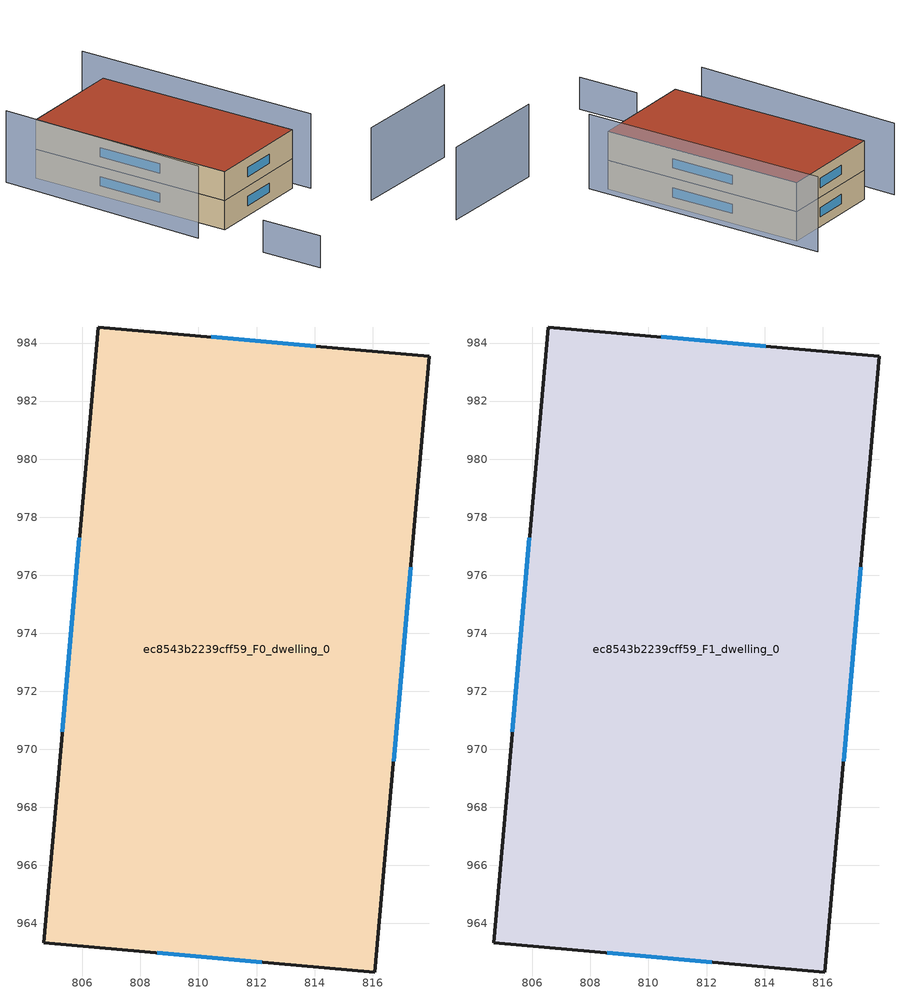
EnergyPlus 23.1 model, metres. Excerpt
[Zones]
ec8543b2239cff59_F0_dwelling_0
 floor ground (EU_floor_Construction): 817.95,983.55 816.08,962.32 804.67,963.33 806.54,984.55 z0
 wall outside (EU_wall_Construction): 816.08,962.32 817.95,983.55 806.54,984.55 804.67,963.33 816.08,962.32 z0:3
 window (EU_Window_Construction): 816.72,969.59 817.31,976.28 / 808.58,962.98 812.17,962.67 / 805.9,977.29 805.31,970.6 / 814.04,983.89 810.45,984.21 z1.03:1.97
ec8543b2239cff59_F1_dwelling_0
 floor to ec8543b2239cff59_F0_dwelling_0 (EU_floor_Construction): 817.95,983.55 816.08,962.32 804.67,963.33 806.54,984.55 z3
 wall outside (EU_wall_Construction): 816.08,962.32 817.95,983.55 806.54,984.55 804.67,963.33 816.08,962.32 z3:6
 window (EU_Window_Construction): 816.72,969.59 817.31,976.28 / 808.58,962.98 812.17,962.67 / 805.9,977.29 805.31,970.6 / 814.04,983.89 810.45,984.21 z4.03:4.97
 roof outside (EU_roof_Construction): 816.08,962.32 817.95,983.55 806.54,984.55 804.67,963.33 z6
shading: 817.17,954.45 829.04,953.15 z0:7.5; 801.92,957.71 801.38,951.29 z0:3.3; 816.85,960.77 819.11,986.43 z0:7.7; 804.36,986.52 801.89,964.61 z0:7.4
[Building]
EU S2 Campaign: North Axis=0; Terrain=City; Solar Distribution=FullExterior
[Site:Location]
Cape.Town.Intl.AP: Latitude=-33.965; Longitude=18.602; Time Zone=2; Elevation=46
[SizingPeriod:WeatherFileDays]
AnnualSizingPeriod: Begin Month=1; Begin Day of Month=1; End Month=12; End Day of Month=31; Day of Week for Start Day=Monday; Use Weather File Daylight Saving Period=No; Use Weather File Rain and Snow Indicators=No
[MATERIAL]
EU_InternalMass_Material: Roughness=MediumRough; Thickness=0.1; Conductivity=1; Density=1800; Specific Heat=900; Thermal Absorptance=0.9; Solar Absorptance=0.7; Visible Absorptance=0.7
[MATERIAL:NOMASS] Roughness=MediumRough; Thermal Absorptance=0.9; Solar Absorptance=0.7; Visible Absorptance=0.7
Name | Thermal Resistance
EU_wall_NoMass | 0.493876
EU_roof_NoMass | 0.449382
EU_floor_NoMass | 1.25
[WINDOWMATERIAL:SIMPLEGLAZINGSYSTEM]
EU_Window_SimpleGlazing: UFactor=4.4; Solar Heat Gain Coefficient=0.85; Visible Transmittance=0.85
[CONSTRUCTION]
EU_wall_Construction: EU_wall_NoMass
EU_roof_Construction: EU_roof_NoMass
EU_floor_Construction: EU_floor_NoMass
EU_Window_Construction: EU_Window_SimpleGlazing
EU_InternalMass_Construction: EU_InternalMass_Material
[ZONE] Type=1; Multiplier=1; Ceiling Height=autocalculate; Volume=732.523; Floor Area=autocalculate; Part of Total Floor Area=Yes
ec8543b2239cff59_F0_dwelling_0; ec8543b2239cff59_F1_dwelling_0
[INTERNALMASS] Construction=EU_InternalMass_Construction; Surface Area=244.174
Name | Zone or ZoneList
ec8543b2239cff59_F0_dwelling_0_EU_InternalMass | ec8543b2239cff59_F0_dwelling_0
ec8543b2239cff59_F1_dwelling_0_EU_InternalMass | ec8543b2239cff59_F1_dwelling_0
[OTHEREQUIPMENT] Fuel Type=Electricity; Design Level Calculation Method=Watts/Area; Power per Zone Floor Area=1; Fraction Latent=0; Fraction Radiant=0; Fraction Lost=0; Carbon Dioxide Generation Rate=0; EndUse Subcategory=EU_Step8_InternalGains
Name | Zone or ZoneList or Space or SpaceList | Schedule
EU_Step8_InternalGain_ec8543b2239cff59_F0_dwelling_0_f000 | ec8543b2239cff59_F0_dwelling_0 | EU_Step8_GainSchedule_ec8543b2239cff59_F0_dwelling_0_f000
EU_Step8_InternalGain_ec8543b2239cff59_F1_dwelling_0_f000 | ec8543b2239cff59_F1_dwelling_0 | EU_Step8_GainSchedule_ec8543b2239cff59_F1_dwelling_0_f000
[ZONEVENTILATION:DESIGNFLOWRATE] Schedule=EU_AlwaysOn; Design Flow Rate Calculation Method=AirChanges/Hour; Air Changes per Hour=0.64; Ventilation Type=Natural; Fan Pressure Rise=0; Fan Total Efficiency=1; Constant Term Coefficient=1; Temperature Term Coefficient=0; Velocity Term Coefficient=0; Velocity Squared Term Coefficient=0; Minimum Indoor Temperature=-100; Maximum Indoor Temperature=100; Delta Temperature=-100; Minimum Outdoor Temperature=-100; Maximum Outdoor Temperature=100; Maximum Wind Speed=40
Name | Zone or ZoneList or Space or SpaceList
EU_ConstantAir_ec8543b2239cff59_F0_dwelling_0 | ec8543b2239cff59_F0_dwelling_0
EU_ConstantAir_ec8543b2239cff59_F1_dwelling_0 | ec8543b2239cff59_F1_dwelling_0
[HVACTEMPLATE:THERMOSTAT] Constant Heating Setpoint=20; Constant Cooling Setpoint=50
EU_HeatOnly_ec8543b2239cff59_F0_dwelling_0; EU_HeatOnly_ec8543b2239cff59_F1_dwelling_0
[HVACTEMPLATE:ZONE:IDEALLOADSAIRSYSTEM] System Availability Schedule=EU_AlwaysOn; Maximum Heating Supply Air Temperature=50; Minimum Cooling Supply Air Temperature=13; Maximum Heating Supply Air Humidity Ratio=0.0156; Minimum Cooling Supply Air Humidity Ratio=0.0077; Heating Limit=NoLimit; Cooling Limit=NoLimit; Heating Availability Schedule=EU_AlwaysOn; Cooling Availability Schedule=EU_CoolingOff; Dehumidification Control Type=ConstantSensibleHeatRatio; Cooling Sensible Heat Ratio=0.7; Dehumidification Setpoint=60; Humidification Control Type=None; Humidification Setpoint=30; Outdoor Air Method=None; Outdoor Air Flow Rate per Person=0.00944; Outdoor Air Flow Rate per Zone Floor Area=0; Outdoor Air Flow Rate per Zone=0; Demand Controlled Ventilation Type=None; Outdoor Air Economizer Type=NoEconomizer; Heat Recovery Type=None; Sensible Heat Recovery Effectiveness=0.7; Latent Heat Recovery Effectiveness=0.65
Name | Template Thermostat
ec8543b2239cff59_F0_dwelling_0 | EU_HeatOnly_ec8543b2239cff59_F0_dwelling_0
ec8543b2239cff59_F1_dwelling_0 | EU_HeatOnly_ec8543b2239cff59_F1_dwelling_0
[SIZING:ZONE] Zone Cooling Design Supply Air Temperature Input Method=SupplyAirTemperature; Zone Cooling Design Supply Air Temperature=13; Zone Heating Design Supply Air Temperature Input Method=SupplyAirTemperature; Zone Heating Design Supply Air Temperature=50; Zone Cooling Design Supply Air Humidity Ratio=0.008; Zone Heating Design Supply Air Humidity Ratio=0.008; Cooling Design Air Flow Method=DesignDay; Cooling Design Air Flow Rate=0; Cooling Minimum Air Flow per Zone Floor Area=0.000762; Cooling Minimum Air Flow=0; Cooling Minimum Air Flow Fraction=0.2; Heating Design Air Flow Method=DesignDay; Heating Design Air Flow Rate=0; Heating Maximum Air Flow per Zone Floor Area=0.002032; Heating Maximum Air Flow=0.141576; Heating Maximum Air Flow Fraction=0.3; Account for Dedicated Outdoor Air System=No; Dedicated Outdoor Air System Control Strategy=NeutralSupplyAir; Dedicated Outdoor Air Low Setpoint Temperature for Design=autosize; Dedicated Outdoor Air High Setpoint Temperature for Design=autosize; Zone Load Sizing Method=Sensible Load Only No Latent Load; Zone Latent Cooling Design Supply Air Humidity Ratio Input Method=HumidityRatioDifference; Zone Cooling Design Supply Air Humidity Ratio Difference=0.005; Zone Latent Heating Design Supply Air Humidity Ratio Input Method=HumidityRatioDifference; Zone Humidification Design Supply Air Humidity Ratio Difference=0.005
ec8543b2239cff59_F0_dwelling_0; ec8543b2239cff59_F1_dwelling_0
[SCHEDULE:CONSTANT]
Name | Hourly Value
EU_AlwaysOn | 1
EU_CoolingOff | 0
[SCHEDULE:FILE] Column Number=1; Rows to Skip at Top=0; Number of Hours of Data=8760; Column Separator=Comma; Interpolate to Timestep=No; Minutes per Item=60; Adjust Schedule for Daylight Savings=Yes
Name | File
EU_Step8_GainSchedule_ec8543b2239cff59_F0_dwelling_0_f000 | ../../schedules/ec8543b2239cff59/ec8543b2239cff59_F0_dwelling_0_f000_gain.csv
EU_Step8_GainSchedule_ec8543b2239cff59_F1_dwelling_0_f000 | ../../schedules/ec8543b2239cff59/ec8543b2239cff59_F1_dwelling_0_f000_gain.csv
